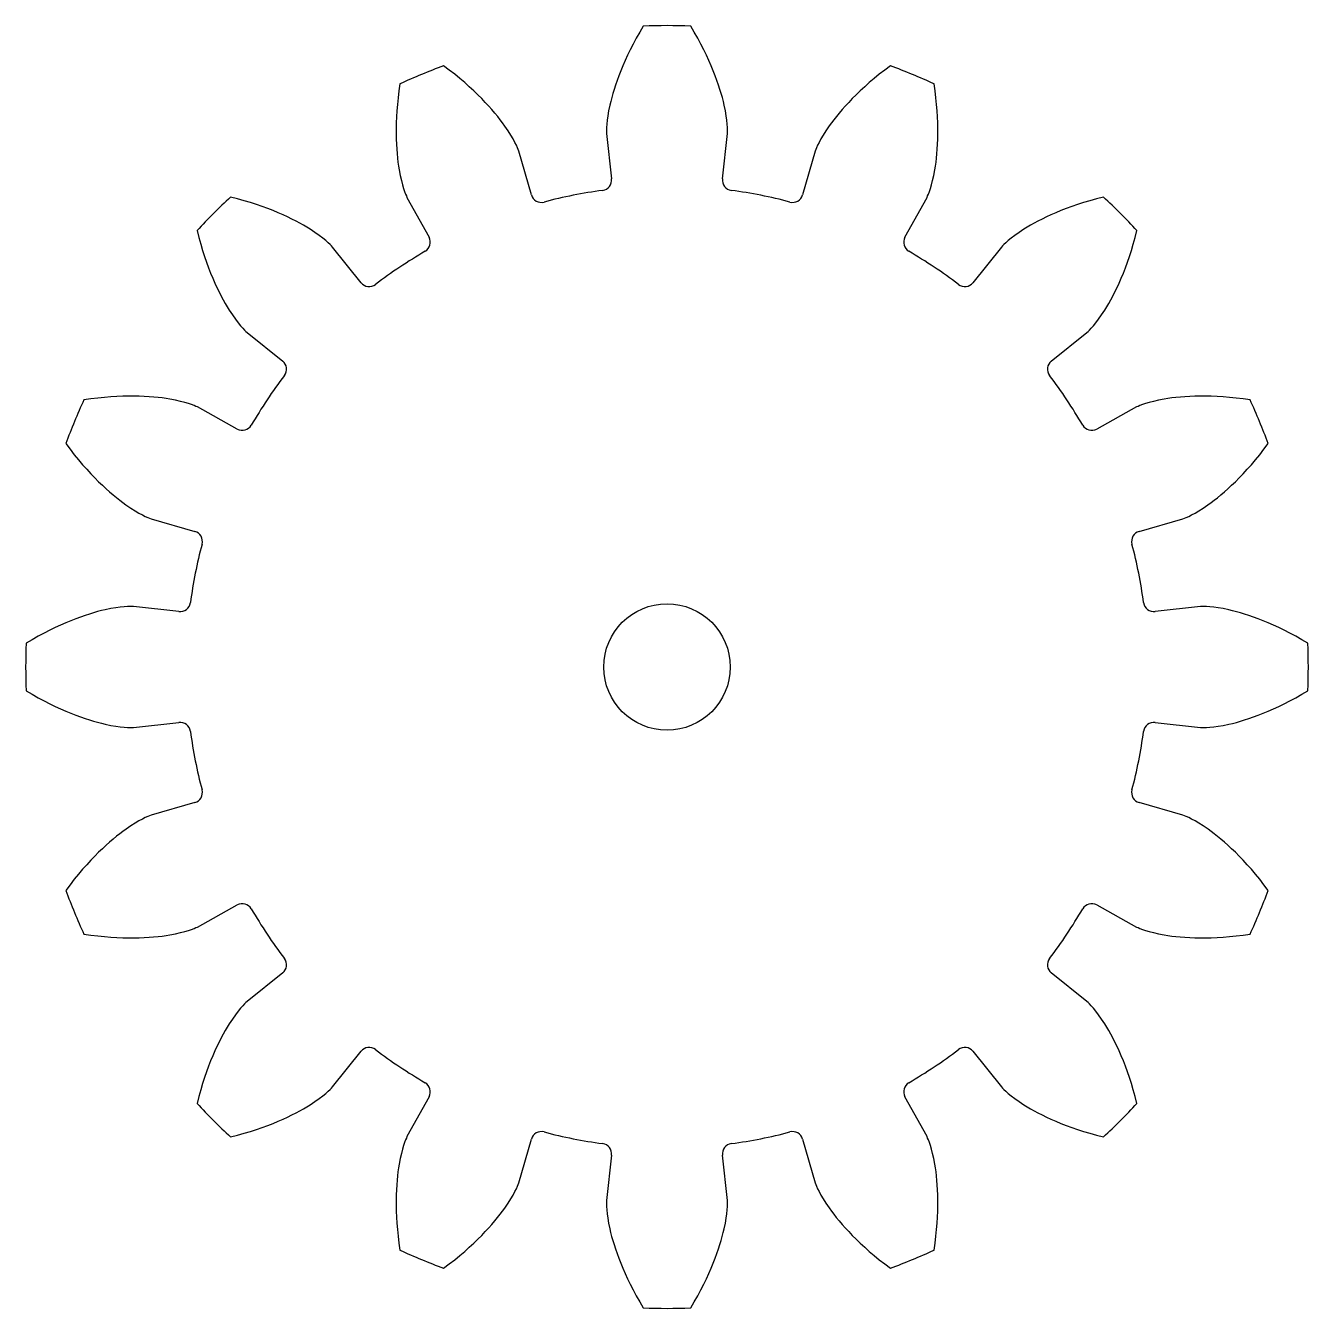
# Model space of a CAD drawing. Header units: millimetres. Extents: x -24.6 to 24.6, y 62.9 to 112.1.
import ezdxf

# ---------------------------------------------------------------- set-up
doc = ezdxf.new("R2010")
doc.units = ezdxf.units.MM
doc.layers.get('0').update_dxf_attribs({"linetype": 'CONTINUOUS'})

msp = doc.modelspace()

# ---------------------------------------------------------------- linework, layer by layer
for p, q in [((-2.323, 107.971), (-2.126, 106.233)), ((2.126, 106.233), (2.323, 107.971)), ((-5.205, 105.62), (-5.688, 107.301)), ((5.688, 107.301), (5.205, 105.62)), ((-9.98, 105.524), (-9.133, 103.993)), ((9.133, 103.993), (9.98, 105.524)), ((-11.743, 102.249), (-12.832, 103.618)), ((12.832, 103.618), (11.743, 102.249)), ((-16.118, 100.332), (-14.749, 99.243)), ((14.749, 99.243), (16.118, 100.332)), ((-16.493, 96.633), (-18.024, 97.48)), ((18.024, 97.48), (16.493, 96.633)), ((-19.801, 93.188), (-18.12, 92.705)), ((18.12, 92.705), (19.801, 93.188)), ((-18.733, 89.626), (-20.471, 89.823)), ((20.471, 89.823), (18.733, 89.626)), ((-20.471, 85.177), (-18.733, 85.374)), ((18.733, 85.374), (20.471, 85.177)), ((-18.12, 82.295), (-19.801, 81.812)), ((19.801, 81.812), (18.12, 82.295)), ((-18.024, 77.52), (-16.493, 78.367)), ((16.493, 78.367), (18.024, 77.52)), ((-14.749, 75.757), (-16.118, 74.668)), ((16.118, 74.668), (14.749, 75.757)), ((-12.832, 71.382), (-11.743, 72.751)), ((11.743, 72.751), (12.832, 71.382)), ((-9.133, 71.007), (-9.98, 69.476)), ((9.98, 69.476), (9.133, 71.007)), ((-5.688, 67.699), (-5.205, 69.38)), ((5.205, 69.38), (5.688, 67.699)), ((-2.126, 68.767), (-2.323, 67.029)), ((2.323, 67.029), (2.126, 68.767))]:
    msp.add_line(p, q)
msp.add_circle((0, 87.5), 2.425)
for centre, radius, start, end in [((0, 87.5), 24.613, 87.8834, 92.1166), ((0, 87.5), 24.613, 110.3834, 114.6166), ((0, 87.5), 24.613, 65.3834, 69.6166), ((-2.523, 106.188), 0.4, -82.3105, 6.4741), ((2.523, 106.188), 0.4, 173.5259, 262.3105), ((0, 87.5), 24.613, 132.8834, 137.1166), ((-4.82, 105.731), 0.4, 196.0259, 284.8105), ((0, 87.5), 18.457, 97.6895, 104.8105), ((0, 87.5), 18.457, 75.1895, 82.3105), ((4.82, 105.731), 0.4, 255.1895, 343.9741), ((0, 87.5), 24.613, 42.8834, 47.1166), ((-9.483, 103.8), 0.4, -59.8105, 28.9741), ((9.483, 103.8), 0.4, 151.0259, 239.8105), ((0, 87.5), 18.457, 120.1895, 127.3105), ((0, 87.5), 18.457, 52.6895, 59.8105), ((-11.43, 102.498), 0.4, 218.5259, 307.3105), ((11.43, 102.498), 0.4, 232.6895, 321.4741), ((-14.998, 98.93), 0.4, -37.3105, 51.4741), ((14.998, 98.93), 0.4, 128.5259, 217.3105), ((0, 87.5), 18.457, 142.6895, 149.8105), ((0, 87.5), 18.457, 30.1895, 37.3105), ((0, 87.5), 24.613, 155.3834, 159.6166), ((0, 87.5), 24.613, 20.3834, 24.6166), ((-16.3, 96.983), 0.4, 241.0259, 329.8105), ((16.3, 96.983), 0.4, 210.1895, 298.9741), ((-18.231, 92.32), 0.4, -14.8105, 73.9741), ((18.231, 92.32), 0.4, 106.0259, 194.8105), ((0, 87.5), 18.457, 165.1895, 172.3105), ((0, 87.5), 18.457, 7.6895, 14.8105), ((-18.688, 90.023), 0.4, 263.5259, 352.3105), ((18.688, 90.023), 0.4, 187.6895, 276.4741), ((0, 87.5), 24.613, 177.8834, 182.1166), ((0, 87.5), 24.613, -2.1166, 2.1166), ((-18.688, 84.977), 0.4, 7.6895, 96.4741), ((18.688, 84.977), 0.4, 83.5259, 172.3105), ((0, 87.5), 18.457, 187.6895, 194.8105), ((0, 87.5), 18.457, 345.1895, 352.3105), ((-18.231, 82.68), 0.4, -73.9741, 14.8105), ((18.231, 82.68), 0.4, 165.1895, 253.9741), ((0, 87.5), 24.613, 200.3834, 204.6166), ((0, 87.5), 24.613, 335.3834, 339.6166), ((-16.3, 78.017), 0.4, 30.1895, 118.9741), ((16.3, 78.017), 0.4, 61.0259, 149.8105), ((0, 87.5), 18.457, 210.1895, 217.3105), ((0, 87.5), 18.457, 322.6895, 329.8105), ((-14.998, 76.07), 0.4, -51.4741, 37.3105), ((14.998, 76.07), 0.4, 142.6895, 231.4741), ((-11.43, 72.502), 0.4, 52.6895, 141.4741), ((11.43, 72.502), 0.4, 38.5259, 127.3105), ((0, 87.5), 18.457, 232.6895, 239.8105), ((0, 87.5), 18.457, 300.1895, 307.3105), ((-9.483, 71.2), 0.4, -28.9741, 59.8105), ((9.483, 71.2), 0.4, 120.1895, 208.9741), ((0, 87.5), 24.613, 222.8834, 227.1166), ((0, 87.5), 24.613, 312.8834, 317.1166), ((-4.82, 69.269), 0.4, 75.1895, 163.9741), ((0, 87.5), 18.457, 255.1895, 262.3105), ((0, 87.5), 18.457, 277.6895, 284.8105), ((4.82, 69.269), 0.4, 16.0259, 104.8105), ((-2.523, 68.812), 0.4, -6.4741, 82.3105), ((2.523, 68.812), 0.4, 97.6895, 186.4741), ((0, 87.5), 24.613, 245.3834, 249.6166), ((0, 87.5), 24.613, 290.3834, 294.6166), ((0, 87.5), 24.613, 267.8834, 272.1166)]:
    msp.add_arc(centre, radius, start, end)
for points in [[(-0.909, 112.096), (-1.675, 110.828), (-2.031, 109.788), (-2.194, 109.064)], [(2.195, 109.063), (2.031, 109.788), (1.675, 110.828), (0.909, 112.096)], [(-6.224, 108.261), (-6.653, 108.869), (-7.38, 109.693), (-8.573, 110.572)], [(8.573, 110.572), (7.38, 109.693), (6.653, 108.869), (6.226, 108.262)], [(-10.252, 109.876), (-10.475, 108.412), (-10.406, 107.315), (-10.279, 106.583)], [(10.279, 106.581), (10.406, 107.315), (10.475, 108.412), (10.252, 109.876)], [(-2.194, 109.064), (-2.33, 108.455), (-2.329, 108.092), (-2.323, 107.971)], [(2.323, 107.971), (2.329, 108.092), (2.33, 108.455), (2.195, 109.063)], [(-5.688, 107.301), (-5.729, 107.415), (-5.867, 107.751), (-6.224, 108.261)], [(6.226, 108.262), (5.867, 107.751), (5.729, 107.415), (5.688, 107.301)], [(-10.279, 106.583), (-10.171, 105.968), (-10.031, 105.633), (-9.98, 105.524)], [(9.98, 105.524), (10.031, 105.633), (10.171, 105.968), (10.279, 106.581)], [(-13.695, 104.299), (-14.324, 104.696), (-15.311, 105.18), (-16.749, 105.535)], [(16.749, 105.535), (15.311, 105.18), (14.324, 104.696), (13.697, 104.299)], [(-18.035, 104.249), (-17.68, 102.811), (-17.196, 101.824), (-16.799, 101.197)], [(-12.832, 103.618), (-12.914, 103.707), (-13.17, 103.965), (-13.695, 104.299)], [(13.697, 104.299), (13.17, 103.965), (12.914, 103.707), (12.832, 103.618)], [(16.799, 101.195), (17.196, 101.824), (17.68, 102.811), (18.035, 104.249)], [(-16.799, 101.197), (-16.465, 100.67), (-16.207, 100.414), (-16.118, 100.332)], [(16.118, 100.332), (16.207, 100.414), (16.465, 100.67), (16.799, 101.195)], [(-19.081, 97.779), (-19.815, 97.906), (-20.912, 97.975), (-22.376, 97.752)], [(22.376, 97.752), (20.912, 97.975), (19.815, 97.906), (19.083, 97.779)], [(-18.024, 97.48), (-18.133, 97.531), (-18.468, 97.671), (-19.081, 97.779)], [(19.083, 97.779), (18.468, 97.671), (18.133, 97.531), (18.024, 97.48)], [(-23.072, 96.073), (-22.193, 94.88), (-21.369, 94.153), (-20.762, 93.726)], [(20.761, 93.724), (21.369, 94.153), (22.193, 94.88), (23.072, 96.073)], [(-20.762, 93.726), (-20.251, 93.367), (-19.915, 93.229), (-19.801, 93.188)], [(19.801, 93.188), (19.915, 93.229), (20.251, 93.367), (20.761, 93.724)], [(-21.563, 89.695), (-22.288, 89.531), (-23.328, 89.175), (-24.596, 88.409)], [(-20.471, 89.823), (-20.592, 89.829), (-20.955, 89.83), (-21.563, 89.695)], [(21.564, 89.694), (20.955, 89.83), (20.592, 89.829), (20.471, 89.823)], [(24.596, 88.409), (23.328, 89.175), (22.288, 89.531), (21.564, 89.694)], [(-24.596, 86.591), (-23.328, 85.825), (-22.288, 85.469), (-21.564, 85.306)], [(21.563, 85.305), (22.288, 85.469), (23.328, 85.825), (24.596, 86.591)], [(-21.564, 85.306), (-20.955, 85.17), (-20.592, 85.171), (-20.471, 85.177)], [(20.471, 85.177), (20.592, 85.171), (20.955, 85.17), (21.563, 85.305)], [(-19.801, 81.812), (-19.915, 81.771), (-20.251, 81.633), (-20.761, 81.276)], [(20.762, 81.274), (20.251, 81.633), (19.915, 81.771), (19.801, 81.812)], [(-20.761, 81.276), (-21.369, 80.847), (-22.193, 80.12), (-23.072, 78.927)], [(23.072, 78.927), (22.193, 80.12), (21.369, 80.847), (20.762, 81.274)], [(-19.083, 77.221), (-18.468, 77.329), (-18.133, 77.469), (-18.024, 77.52)], [(18.024, 77.52), (18.133, 77.469), (18.468, 77.329), (19.081, 77.221)], [(-22.376, 77.248), (-20.912, 77.025), (-19.815, 77.094), (-19.083, 77.221)], [(19.081, 77.221), (19.815, 77.094), (20.912, 77.025), (22.376, 77.248)], [(-16.118, 74.668), (-16.207, 74.586), (-16.465, 74.33), (-16.799, 73.805)], [(16.799, 73.803), (16.465, 74.33), (16.207, 74.586), (16.118, 74.668)], [(-16.799, 73.805), (-17.196, 73.176), (-17.68, 72.189), (-18.035, 70.751)], [(18.035, 70.751), (17.68, 72.189), (17.196, 73.176), (16.799, 73.803)], [(-13.697, 70.701), (-13.17, 71.035), (-12.914, 71.293), (-12.832, 71.382)], [(12.832, 71.382), (12.914, 71.293), (13.17, 71.035), (13.695, 70.701)], [(-16.749, 69.465), (-15.311, 69.82), (-14.324, 70.304), (-13.697, 70.701)], [(13.695, 70.701), (14.324, 70.304), (15.311, 69.82), (16.749, 69.465)], [(-9.98, 69.476), (-10.031, 69.367), (-10.171, 69.032), (-10.279, 68.419)], [(10.279, 68.417), (10.171, 69.032), (10.031, 69.367), (9.98, 69.476)], [(-10.279, 68.419), (-10.406, 67.685), (-10.475, 66.588), (-10.252, 65.124)], [(10.252, 65.124), (10.475, 66.588), (10.406, 67.685), (10.279, 68.417)], [(-6.226, 66.738), (-5.867, 67.249), (-5.729, 67.585), (-5.688, 67.699)], [(5.688, 67.699), (5.729, 67.585), (5.867, 67.249), (6.224, 66.739)], [(-2.323, 67.029), (-2.329, 66.908), (-2.33, 66.545), (-2.195, 65.937)], [(2.194, 65.936), (2.33, 66.545), (2.329, 66.908), (2.323, 67.029)], [(-8.573, 64.428), (-7.38, 65.307), (-6.653, 66.131), (-6.226, 66.738)], [(6.224, 66.739), (6.653, 66.131), (7.38, 65.307), (8.573, 64.428)], [(-2.195, 65.937), (-2.031, 65.212), (-1.675, 64.172), (-0.909, 62.904)], [(0.909, 62.904), (1.675, 64.172), (2.031, 65.212), (2.194, 65.936)]]:
    msp.add_open_spline(points, degree=3)

doc.saveas('drawing.dxf')
